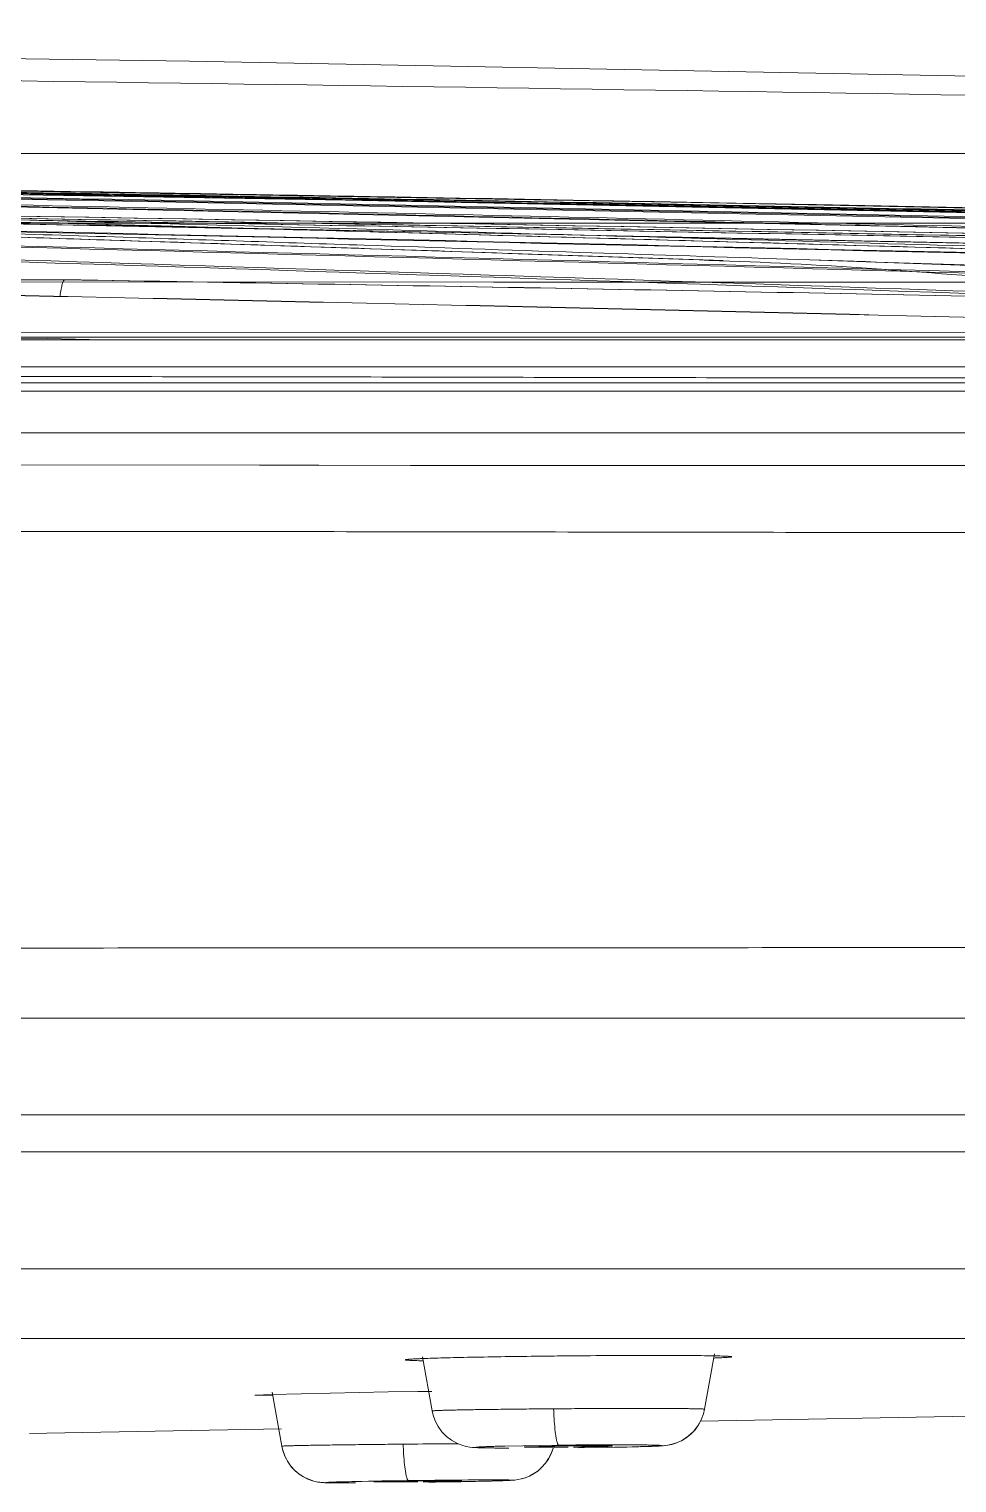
# Model space of a CAD drawing. Header units: millimetres. Extents: x 5438 to 6032, y -2661 to -1821.
# Drawn here: x 5835.335 to 5837.965, y -2151.13 to -2147.007 of the extents above; entities that cross this region are included whole.
import ezdxf

# ---------------------------------------------------------------- set-up
doc = ezdxf.new("R2010")
doc.units = ezdxf.units.MM
doc.header["$LTSCALE"] = 0.1
doc.layers.get('0').update_dxf_attribs({"lineweight": 15})

msp = doc.modelspace()

# ---------------------------------------------------------------- linework, layer by layer
for p, q in [((5839.3941, -2147.7256), (5837.5482, -2147.6615)), ((5835.437, -2147.718), (5829.4681, -2147.718)), ((5839.0746, -2147.7259), (5831.4672, -2147.7228)), ((5834.2202, -2147.7238), (5841.3022, -2147.7265)), ((5824.2352, -2147.8806), (5846.1892, -2147.8806)), ((5824.6937, -2147.8807), (5846.1971, -2147.8807)), ((5831.4979, -2147.8649), (5839.1526, -2147.868)), ((5841.3994, -2147.8686), (5834.2636, -2147.8659)), ((5846.4445, -2147.8886), (5799.3983, -2147.8886)), ((5801.8827, -2147.8887), (5838.0729, -2147.8887)), ((5824.3144, -2147.965), (5846.2035, -2147.965)), ((5837.9502, -2147.9965), (5838.0755, -2147.9965)), ((5846.0012, -2148.0341), (5834.178, -2148.0341)), ((5839.2202, -2148.0106), (5834.1792, -2148.0104)), ((5834.1936, -2148.0104), (5841.4574, -2148.0104)), ((5834.1692, -2148.1525), (5845.8769, -2148.1525)), ((5835.9887, -2148.2439), (5834.4451, -2148.2426)), ((5836.156, -2148.244), (5835.9887, -2148.2439)), ((5836.4162, -2148.2443), (5836.156, -2148.244)), ((5836.4845, -2148.2443), (5836.4162, -2148.2443)), ((5836.7223, -2148.2445), (5836.4845, -2148.2443)), ((5836.8161, -2148.2446), (5836.7223, -2148.2445)), ((5836.8874, -2148.2446), (5836.8161, -2148.2446)), ((5836.9464, -2148.2447), (5836.8874, -2148.2446)), ((5837.2512, -2148.2448), (5836.9464, -2148.2447)), ((5837.3163, -2148.2448), (5837.2512, -2148.2448)), ((5837.8532, -2148.2449), (5837.3163, -2148.2448)), ((5838.0387, -2148.2449), (5837.8532, -2148.2449)), ((5822.9216, -2149.8122), (5840.6246, -2149.8122)), ((5840.4888, -2150.0855), (5825.7152, -2150.0855)), ((5798.778, -2150.1913), (5847.0651, -2150.1913)), ((5841.5333, -2150.522), (5834.8868, -2150.5231)), ((5835.2915, -2150.7203), (5835.3429, -2150.7203)), ((5835.3429, -2150.7203), (5835.3872, -2150.7203)), ((5835.3872, -2150.7203), (5835.4385, -2150.7203)), ((5835.4385, -2150.7203), (5836.4021, -2150.7201)), ((5836.4021, -2150.7201), (5836.7453, -2150.7201)), ((5836.7453, -2150.7201), (5836.8638, -2150.7201)), ((5836.8638, -2150.7201), (5837.2663, -2150.72)), ((5837.2663, -2150.72), (5837.327, -2150.72)), ((5837.327, -2150.72), (5838.7591, -2150.7198)), ((5837.2497, -2150.9206), (5837.2775, -2150.7633)), ((5836.4777, -2150.9255), (5836.4506, -2150.772)), ((5836.0245, -2150.8785), (5835.9753, -2150.8812)), ((5835.9753, -2150.8812), (5836.0249, -2150.8827)), ((5836.3534, -2150.8718), (5836.0245, -2150.8785)), ((5836.0514, -2151.0254), (5836.0245, -2150.8725)), ((5836.4368, -2150.8706), (5836.3534, -2150.8718)), ((5836.4771, -2150.8701), (5836.4368, -2150.8706)), ((5836.4777, -2150.9256), (5836.4777, -2150.9256)), ((5836.8633, -2150.9192), (5836.822, -2150.9194)), ((5837.2381, -2150.9547), (5838.0866, -2150.9391)), ((5835.3857, -2150.989), (5835.3361, -2150.9897)), ((5835.3362, -2150.9897), (5835.3857, -2150.989)), ((5835.3857, -2150.9889), (5836.0507, -2150.9767)), ((5836.0515, -2151.0254), (5836.0541, -2151.037)), ((5836.4369, -2151.0194), (5836.3955, -2151.0198)), ((5836.8363, -2151.0227), (5836.6835, -2151.0252)), ((5836.7406, -2151.0271), (5836.7383, -2151.0275)), ((5836.817, -2151.025), (5836.7406, -2151.0271)), ((5836.8633, -2151.0245), (5836.8488, -2151.0246)), ((5836.8918, -2151.0221), (5837.044, -2151.0217)), ((5837.0451, -2151.0274), (5836.8934, -2151.0299)), ((5836.9095, -2151.0276), (5836.9762, -2151.0261)), ((5836.9762, -2151.0261), (5836.9859, -2151.0255)), ((5836.9859, -2151.0255), (5836.9883, -2151.0252)), ((5837.0681, -2151.0269), (5837.0796, -2151.0266)), ((5837.0723, -2151.0268), (5837.09, -2151.0263)), ((5837.0841, -2151.0265), (5837.0994, -2151.026)), ((5837.0947, -2151.0261), (5837.1077, -2151.0256)), ((5837.1041, -2151.0258), (5837.115, -2151.0253)), ((5837.1122, -2151.0254), (5837.1213, -2151.025)), ((5837.1193, -2151.0251), (5837.1267, -2151.0247)), ((5836.1834, -2151.1293), (5836.1906, -2151.1295)), ((5836.3142, -2151.1267), (5836.3119, -2151.127)), ((5836.3119, -2151.127), (5836.4123, -2151.1269)), ((5836.3903, -2151.1248), (5836.3142, -2151.1267)), ((5836.4369, -2151.1241), (5836.422, -2151.1243)), ((5836.5619, -2151.1237), (5836.4681, -2151.1237)), ((5836.4835, -2151.1259), (5836.55, -2151.1244)), ((5836.55, -2151.1244), (5836.5596, -2151.124)), ((5836.5596, -2151.124), (5836.5619, -2151.1237))]:
    msp.add_line(p, q)
for points in [[(5846.669, -2147.3571), (5843.159, -2147.2566), (5839.5369, -2147.1697), (5835.7899, -2147.0978), (5831.9474, -2147.0431), (5828.0512, -2147.0072)], [(5837.3027, -2147.6638), (5835.1359, -2147.5917), (5833.0511, -2147.5282), (5831.0485, -2147.4746), (5829.128, -2147.4314), (5827.2896, -2147.3992), (5825.5333, -2147.3779)], [(5841.3035, -2147.7265), (5838.4467, -2147.6423), (5835.7092, -2147.5655), (5833.091, -2147.4989), (5830.592, -2147.4448), (5828.2123, -2147.4045), (5825.9519, -2147.3786)], [(5844.2289, -2147.7246), (5840.9701, -2147.6433), (5837.8473, -2147.5679), (5834.8607, -2147.5018), (5832.0101, -2147.4475), (5829.2955, -2147.4067), (5826.717, -2147.3802)], [(5845.2987, -2147.7209), (5841.9618, -2147.6359), (5838.7643, -2147.5606), (5835.706, -2147.4968), (5832.7869, -2147.4454), (5830.0072, -2147.4071), (5827.3668, -2147.3818)], [(5845.7466, -2147.7182), (5842.4456, -2147.6293), (5839.274, -2147.5541), (5836.2318, -2147.4924), (5833.3189, -2147.4437), (5830.5355, -2147.4076), (5827.8816, -2147.3833)], [(5845.8934, -2147.7174), (5842.7401, -2147.6308), (5839.6607, -2147.5569), (5836.6553, -2147.4955), (5833.7239, -2147.4465), (5830.8665, -2147.4094), (5828.0832, -2147.3839)], [(5846.1192, -2147.7161), (5843.1646, -2147.6326), (5840.2137, -2147.5604), (5837.2665, -2147.4996), (5834.3231, -2147.4502), (5831.3836, -2147.412), (5828.4479, -2147.3851)], [(5846.1246, -2147.7161), (5843.1764, -2147.6327), (5840.2312, -2147.5606), (5837.2892, -2147.4998), (5834.3503, -2147.4503), (5831.4147, -2147.4122), (5828.4823, -2147.3853)], [(5846.1355, -2147.716), (5843.3317, -2147.6363), (5840.4731, -2147.5657), (5837.5595, -2147.5046), (5834.5911, -2147.4537), (5831.5678, -2147.4138), (5828.4897, -2147.3853)], [(5836.4778, -2150.9255), (5836.4804, -2150.9373), (5836.4863, -2150.9539), (5836.4947, -2150.9699), (5836.5055, -2150.9846), (5836.5182, -2150.9977), (5836.5323, -2151.0084), (5836.5471, -2151.0168), (5836.5614, -2151.0226), (5836.5742, -2151.0261), (5836.5847, -2151.028), (5836.5918, -2151.0288), (5836.5974, -2151.0293), (5836.6025, -2151.0296), (5836.6075, -2151.0298), (5836.6133, -2151.03), (5836.6197, -2151.0302), (5836.6271, -2151.0303), (5836.6354, -2151.0305), (5836.6447, -2151.0306), (5836.6549, -2151.0307)], [(5837.1255, -2151.0247), (5837.131, -2151.0243), (5837.1371, -2151.0238), (5837.1455, -2151.0226), (5837.1564, -2151.0204), (5837.171, -2151.0158), (5837.1874, -2151.0081), (5837.2036, -2150.9974), (5837.2185, -2150.9836), (5837.2309, -2150.9677), (5837.2404, -2150.9505), (5837.2467, -2150.9335), (5837.2497, -2150.9206)], [(5837.1267, -2151.0247), (5837.1321, -2151.0243), (5837.1382, -2151.0237), (5837.1459, -2151.0226), (5837.1572, -2151.0202), (5837.1704, -2151.0161), (5837.1841, -2151.0099), (5837.1978, -2151.0016), (5837.2109, -2150.9912), (5837.2227, -2150.9787), (5837.2329, -2150.9645), (5837.2381, -2150.9547)], [(5836.0516, -2151.0254), (5836.0548, -2151.0391), (5836.0609, -2151.0556), (5836.0692, -2151.0709), (5836.0794, -2151.0846), (5836.0908, -2151.0965), (5836.1033, -2151.1064), (5836.1165, -2151.1144), (5836.1297, -2151.1204), (5836.1427, -2151.1246), (5836.154, -2151.1271), (5836.1624, -2151.1283), (5836.1687, -2151.1288), (5836.173, -2151.129), (5836.1767, -2151.1292), (5836.1808, -2151.1293)], [(5836.0541, -2151.037), (5836.0598, -2151.0533), (5836.0676, -2151.0684), (5836.0772, -2151.0821), (5836.0881, -2151.094), (5836.1, -2151.104), (5836.1127, -2151.1123), (5836.1256, -2151.1187), (5836.1384, -2151.1234), (5836.15, -2151.1263), (5836.1592, -2151.1279), (5836.1663, -2151.1286), (5836.1711, -2151.1289), (5836.1749, -2151.1291), (5836.179, -2151.1292), (5836.1853, -2151.1294)], [(5836.73, -2151.1184), (5836.7413, -2151.1151), (5836.7533, -2151.1102), (5836.7651, -2151.1039), (5836.7767, -2151.0959), (5836.7877, -2151.0863), (5836.798, -2151.075), (5836.8071, -2151.062), (5836.8147, -2151.0476), (5836.8204, -2151.0319)], [(5836.7304, -2151.1183), (5836.742, -2151.1148), (5836.7543, -2151.1097), (5836.7661, -2151.1032), (5836.7777, -2151.0951), (5836.7887, -2151.0854), (5836.7988, -2151.0739), (5836.8078, -2151.0608), (5836.8151, -2151.0464), (5836.8207, -2151.0307)], [(5836.975, -2151.0289), (5836.9942, -2151.0286), (5837.0122, -2151.0282), (5837.029, -2151.0279), (5837.0447, -2151.0275), (5837.0591, -2151.0272), (5837.0723, -2151.0268)], [(5836.1906, -2151.1295), (5836.1967, -2151.1295), (5836.2036, -2151.1296), (5836.2114, -2151.1296), (5836.2201, -2151.1297), (5836.2295, -2151.1297)], [(5836.5404, -2151.1264), (5836.5589, -2151.1261), (5836.5765, -2151.1258), (5836.5931, -2151.1255), (5836.6085, -2151.1251), (5836.6229, -2151.1248), (5836.6361, -2151.1245), (5836.6481, -2151.1242)], [(5836.6481, -2151.1242), (5836.6589, -2151.1239), (5836.6686, -2151.1236), (5836.6771, -2151.1234)], [(5836.6771, -2151.1234), (5836.6846, -2151.1231), (5836.6911, -2151.1229), (5836.6966, -2151.1226), (5836.7016, -2151.1223), (5836.7063, -2151.122), (5836.7118, -2151.1215), (5836.72, -2151.1204), (5836.7304, -2151.1183)]]:
    msp.add_lwpolyline(points)
for centre, radius, start, end in [((5822.8346, -2919.3999), 771.9628, 88.2712144, 89.5829198), ((5822.8542, -2917.7918), 770.3547, 88.2696343, 89.5819234), ((5813.8556, -3140.3466), 992.816, 88.5888431, 88.8865301), ((5822.7783, -2919.0198), 771.4057, 88.8465343, 89.0597381), ((5822.7865, -2918.6433), 771.0291, 88.8465843, 89.0596112), ((5813.6758, -3147.6522), 1000.1232, 88.5888504, 88.8843634), ((5822.4032, -2726.4231), 578.6838, 88.6986919, 88.94804), ((5837.14, -2180.9361), 30.168, 90.52555, 90.67857), ((5837.8224, -2150.8901), 1.0009, 181.6822, 183.2654), ((5837.3873, -2150.9875), 0.9924, 181.8631, 183.466), ((5836.8545, -2197.1289), 46.1114, 90.37594, 90.51887), ((5836.9344, -2158.7171), 7.6929, 90.63773, 90.87446), ((5837.0301, -2168.6002), 17.5787, 90.45076, 90.63166), ((5836.7865, -2142.8619), 8.1667, 270.35956, 270.53835), ((5836.9397, -2159.1467), 8.1226, 90.32411, 90.53882), ((5836.7921, -2143.3346), 7.6939, 270.63772, 270.87443), ((5836.6421, -2168.5941), 17.4726, 90.76, 91.25583), ((5836.5833, -2162.5063), 11.3831, 90.81159, 90.97129), ((5836.7769, -2177.1745), 26.054, 90.68438, 90.80633), ((5836.2798, -2139.0076), 12.12, 270.62656, 270.7428), ((5836.593, -2163.1556), 12.0325, 90.59461, 90.74321), ((5836.2905, -2139.7439), 11.3836, 270.81158, 270.97129), ((5836.7258, -2172.9496), 21.8288, 90.28298, 90.68264), ((5836.237, -2133.7031), 17.426, 270.75939, 271.25797)]:
    msp.add_arc(centre, radius, start, end)
for points, knots in [([(5799.9338, -2147.3586), (5803.7643, -2147.2626), (5811.4267, -2147.1187), (5822.922, -2147.0467), (5834.4173, -2147.1187), (5842.0796, -2147.2627), (5845.9102, -2147.3586)], [0, 0, 0, 0, 0.25, 0.5, 0.75, 1, 1, 1, 1]), ([(5822.9213, -2147.3619), (5823.4258, -2147.3619), (5824.4341, -2147.3616), (5825.945, -2147.3607), (5827.4523, -2147.3599), (5828.9541, -2147.3593), (5830.4484, -2147.3591), (5832.4171, -2147.3593), (5834.3634, -2147.3597), (5836.276, -2147.36), (5837.6565, -2147.3601), (5838.9816, -2147.3603), (5840.2292, -2147.3606), (5841.372, -2147.3607), (5842.3871, -2147.3607), (5843.2592, -2147.3605), (5843.98, -2147.3604), (5844.4848, -2147.3601), (5844.8163, -2147.3599), (5845.07, -2147.3597), (5845.3294, -2147.3595), (5845.5853, -2147.3591), (5845.7589, -2147.3589), (5845.8748, -2147.3586), (5845.9732, -2147.3584), (5846.0857, -2147.3583), (5846.2086, -2147.358), (5846.3157, -2147.3578), (5846.4074, -2147.3576), (5846.4849, -2147.3575), (5846.5405, -2147.3573), (5846.5781, -2147.3572), (5846.6011, -2147.3572), (5846.6207, -2147.3571), (5846.6369, -2147.3571), (5846.6483, -2147.3571), (5846.6558, -2147.3571), (5846.6601, -2147.3571), (5846.6636, -2147.3571), (5846.6663, -2147.3571), (5846.6681, -2147.3571), (5846.669, -2147.3571), (5846.6694, -2147.3571), (5846.6695, -2147.3571)], [0, 0, 0, 0, 0.063732, 0.127369, 0.190866, 0.254139, 0.317094, 0.379625, 0.502835, 0.562966, 0.621227, 0.677238, 0.730352, 0.778832, 0.821598, 0.85859, 0.888999, 0.912651, 0.922367, 0.930873, 0.9447, 0.955137, 0.963199, 0.966622, 0.969786, 0.975624, 0.980838, 0.985306, 0.989164, 0.992421, 0.995086, 0.996199, 0.997167, 0.997992, 0.998674, 0.999215, 0.999432, 0.999615, 0.999763, 0.999877, 0.999956, 0.999982, 1, 1, 1, 1]), ([(5845.9102, -2147.3586), (5845.8499, -2147.3587), (5845.7137, -2147.3589), (5845.4966, -2147.3593), (5845.2354, -2147.3596), (5844.9405, -2147.3598), (5844.5926, -2147.36), (5844.1767, -2147.3603), (5843.6643, -2147.3605), (5843.0415, -2147.3606), (5842.3167, -2147.3606), (5841.505, -2147.3607), (5840.6189, -2147.3606), (5839.7017, -2147.3605), (5838.7616, -2147.3603), (5837.8523, -2147.3601), (5836.9544, -2147.36), (5836.0263, -2147.3599), (5835.0349, -2147.3598), (5834.0369, -2147.3596), (5833.0825, -2147.3595), (5832.232, -2147.3594), (5831.4345, -2147.3593), (5830.6855, -2147.3592), (5829.9285, -2147.3591), (5829.1933, -2147.359), (5828.4855, -2147.359), (5827.85, -2147.3591), (5827.2577, -2147.3592), (5826.7263, -2147.3594), (5826.2116, -2147.3595), (5825.7213, -2147.3597), (5825.238, -2147.3599), (5824.7695, -2147.3601), (5824.308, -2147.3604), (5823.8499, -2147.3606), (5823.3877, -2147.3608), (5823.077, -2147.3609), (5822.9216, -2147.3609)], [0, 0, 0, 0, 0.007865, 0.01778, 0.028328, 0.041955, 0.056264, 0.073729, 0.096226, 0.123137, 0.154999, 0.190818, 0.229056, 0.270639, 0.310512, 0.35174, 0.389304, 0.427678, 0.472863, 0.518671, 0.557925, 0.597414, 0.62966, 0.661992, 0.695165, 0.728437, 0.757945, 0.787531, 0.811366, 0.835242, 0.856876, 0.878536, 0.899228, 0.919939, 0.939685, 0.959446, 0.979719, 1, 1, 1, 1]), ([(5839.0746, -2147.7259), (5838.9804, -2147.722), (5838.7741, -2147.7267), (5838.4371, -2147.725), (5838.0426, -2147.7127), (5837.6074, -2147.6747), (5837.1499, -2147.6591), (5836.6707, -2147.6423), (5836.1445, -2147.6245), (5835.5422, -2147.6048), (5834.856, -2147.5829), (5834.0831, -2147.5592), (5833.2145, -2147.5326), (5832.243, -2147.5054), (5831.1594, -2147.4769), (5829.9544, -2147.4482), (5828.6149, -2147.4206), (5827.126, -2147.3956), (5826.082, -2147.383), (5825.5329, -2147.3779)], [0, 0, 0, 0, 0.020886, 0.045648, 0.074644, 0.108252, 0.142373, 0.175979, 0.214437, 0.258965, 0.309439, 0.366477, 0.430193, 0.501884, 0.581704, 0.670234, 0.76879, 0.878402, 1, 1, 1, 1]), ([(5839.4066, -2147.726), (5839.3109, -2147.7222), (5839.1036, -2147.7143), (5838.7674, -2147.7024), (5838.38, -2147.689), (5837.9362, -2147.6741), (5837.4351, -2147.6579), (5836.8778, -2147.6399), (5836.2607, -2147.6192), (5835.5613, -2147.5957), (5834.7666, -2147.5715), (5833.861, -2147.5435), (5832.8483, -2147.5146), (5831.7174, -2147.4841), (5830.4623, -2147.4534), (5829.0696, -2147.4237), (5827.525, -2147.3971), (5826.4432, -2147.3838), (5825.8749, -2147.3785)], [0, 0, 0, 0, 0.021231, 0.045963, 0.074553, 0.107144, 0.144367, 0.185681, 0.23072, 0.281188, 0.340774, 0.406927, 0.481984, 0.565314, 0.657643, 0.760226, 0.874042, 1, 1, 1, 1]), ([(5841.3022, -2147.7265), (5840.9598, -2147.7164), (5840.1964, -2147.6936), (5838.9724, -2147.6578), (5837.5754, -2147.6174), (5836.0326, -2147.5744), (5834.3293, -2147.5291), (5832.4654, -2147.4835), (5830.4384, -2147.4401), (5828.2488, -2147.4028), (5826.7353, -2147.3852), (5825.9516, -2147.3786)], [0, 0, 0, 0, 0.066936, 0.149212, 0.239255, 0.339989, 0.450754, 0.572156, 0.704266, 0.846881, 1, 1, 1, 1]), ([(5826.2751, -2147.3792), (5827.0483, -2147.3859), (5828.5432, -2147.4034), (5830.708, -2147.4405), (5832.7168, -2147.4835), (5834.5695, -2147.5288), (5836.2682, -2147.5738), (5837.8116, -2147.6167), (5839.2151, -2147.6572), (5840.4531, -2147.6932), (5841.2291, -2147.7161), (5841.5793, -2147.7265)], [0, 0, 0, 0, 0.151541, 0.292973, 0.424288, 0.545286, 0.656171, 0.757283, 0.847871, 0.931329, 1, 1, 1, 1]), ([(5826.7168, -2147.3802), (5827.4193, -2147.3856), (5828.8244, -2147.3992), (5830.8725, -2147.4269), (5832.8613, -2147.4604), (5834.731, -2147.4972), (5836.5409, -2147.5366), (5838.2321, -2147.576), (5839.8636, -2147.6156), (5841.3775, -2147.6532), (5842.8322, -2147.6897), (5843.7631, -2147.7129), (5844.2284, -2147.7246)], [0, 0, 0, 0, 0.120335, 0.240664, 0.350842, 0.461011, 0.560979, 0.660907, 0.750759, 0.840507, 0.920287, 1, 1, 1, 1]), ([(5844.358, -2147.7243), (5843.893, -2147.7126), (5842.9624, -2147.6893), (5841.5107, -2147.6527), (5840.0022, -2147.615), (5838.3808, -2147.5755), (5836.7022, -2147.5362), (5834.9096, -2147.4971), (5833.0596, -2147.4607), (5831.0954, -2147.4274), (5829.0742, -2147.3999), (5827.6888, -2147.3863), (5826.996, -2147.3808)], [0, 0, 0, 0, 0.08037, 0.160806, 0.250878, 0.341052, 0.440986, 0.540952, 0.650799, 0.760646, 0.880321, 1, 1, 1, 1]), ([(5845.2985, -2147.7209), (5843.5061, -2147.6739), (5839.7215, -2147.5765), (5833.7444, -2147.4508), (5829.5592, -2147.3979), (5827.3667, -2147.3818)], [0, 0, 0, 0, 0.299917, 0.633249, 1, 1, 1, 1]), ([(5827.5932, -2147.3824), (5829.7594, -2147.3986), (5833.8984, -2147.4513), (5839.816, -2147.5761), (5843.5673, -2147.6735), (5845.3462, -2147.7206)], [0, 0, 0, 0, 0.366003, 0.699335, 1, 1, 1, 1]), ([(5827.8815, -2147.3833), (5830.0098, -2147.3987), (5834.1234, -2147.4472), (5840.0784, -2147.5656), (5843.9048, -2147.6659), (5845.7465, -2147.7183)], [0, 0, 0, 0, 0.357344, 0.690675, 1, 1, 1, 1]), ([(5845.7761, -2147.7181), (5843.946, -2147.6656), (5840.1462, -2147.5656), (5834.237, -2147.4477), (5830.1577, -2147.3993), (5828.0484, -2147.3838)], [0, 0, 0, 0, 0.309778, 0.643109, 1, 1, 1, 1]), ([(5845.8933, -2147.7173), (5844.0299, -2147.663), (5840.1876, -2147.5619), (5834.2508, -2147.446), (5830.1775, -2147.399), (5828.0832, -2147.3839)], [0, 0, 0, 0, 0.313961, 0.647293, 1, 1, 1, 1]), ([(5828.2182, -2147.3843), (5830.2967, -2147.3995), (5834.3417, -2147.4465), (5840.2411, -2147.562), (5844.0617, -2147.6629), (5845.9161, -2147.7173)], [0, 0, 0, 0, 0.352257, 0.685588, 1, 1, 1, 1]), ([(5828.4479, -2147.3851), (5830.4064, -2147.3993), (5834.3286, -2147.4427), (5840.2191, -2147.553), (5844.1509, -2147.6567), (5846.1192, -2147.7161)], [0, 0, 0, 0, 0.332426, 0.665759, 1, 1, 1, 1]), ([(5846.1249, -2147.7161), (5844.1605, -2147.6567), (5840.236, -2147.5532), (5834.355, -2147.4429), (5830.4384, -2147.3994), (5828.4823, -2147.3853)], [0, 0, 0, 0, 0.334113, 0.667441, 1, 1, 1, 1]), ([(5839.1391, -2147.7983), (5837.579, -2147.7408), (5834.5144, -2147.6385), (5830.0007, -2147.512), (5827.0468, -2147.4652), (5825.5979, -2147.4504)], [0, 0, 0, 0, 0.345747, 0.679093, 1, 1, 1, 1]), ([(5825.8094, -2147.4509), (5827.2586, -2147.466), (5830.2116, -2147.5133), (5834.7219, -2147.6399), (5837.7829, -2147.7415), (5839.3406, -2147.7985)], [0, 0, 0, 0, 0.321217, 0.65454, 1, 1, 1, 1]), ([(5826.013, -2147.451), (5827.6584, -2147.4669), (5831.0098, -2147.5152), (5836.1262, -2147.6448), (5839.5974, -2147.7439), (5841.363, -2147.7989)], [0, 0, 0, 0, 0.321507, 0.654857, 1, 1, 1, 1]), ([(5841.5168, -2147.7989), (5839.7577, -2147.7443), (5836.2983, -2147.6459), (5831.1973, -2147.5164), (5827.8549, -2147.4678), (5826.2131, -2147.4516)], [0, 0, 0, 0, 0.344905, 0.678229, 1, 1, 1, 1]), ([(5844.2802, -2147.7967), (5842.2693, -2147.7437), (5838.3127, -2147.6478), (5832.4761, -2147.5178), (5828.6499, -2147.4689), (5826.7697, -2147.4523)], [0, 0, 0, 0, 0.344576, 0.677922, 1, 1, 1, 1]), ([(5826.9424, -2147.453), (5828.8075, -2147.4697), (5832.6019, -2147.5188), (5838.3887, -2147.6481), (5842.3105, -2147.7437), (5844.3035, -2147.7964)], [0, 0, 0, 0, 0.32224, 0.655564, 1, 1, 1, 1]), ([(5827.4095, -2147.4538), (5829.3303, -2147.4691), (5833.2437, -2147.5158), (5839.2204, -2147.6378), (5843.2763, -2147.7371), (5845.34, -2147.7928)], [0, 0, 0, 0, 0.321331, 0.654667, 1, 1, 1, 1]), ([(5845.3013, -2147.7926), (5843.2588, -2147.7369), (5839.244, -2147.6377), (5833.3268, -2147.5165), (5829.4519, -2147.4698), (5827.5496, -2147.4544)], [0, 0, 0, 0, 0.345234, 0.678561, 1, 1, 1, 1]), ([(5845.7757, -2147.7906), (5843.7912, -2147.7342), (5839.8223, -2147.6288), (5833.8683, -2147.5193), (5829.8988, -2147.47), (5827.9141, -2147.4556)], [0, 0, 0, 0, 0.333376, 0.666709, 1, 1, 1, 1]), ([(5828.0156, -2147.4565), (5829.9858, -2147.4727), (5833.926, -2147.5191), (5839.8354, -2147.6306), (5843.7742, -2147.7329), (5845.7434, -2147.791)], [0, 0, 0, 0, 0.333361, 0.666693, 1, 1, 1, 1]), ([(5828.1082, -2147.4561), (5830.0871, -2147.4714), (5834.0452, -2147.5167), (5839.9818, -2147.6279), (5843.9392, -2147.7309), (5845.9177, -2147.7896)], [0, 0, 0, 0, 0.333299, 0.666632, 1, 1, 1, 1]), ([(5845.8878, -2147.7896), (5843.9223, -2147.7321), (5839.9908, -2147.6277), (5834.0923, -2147.5179), (5830.1593, -2147.471), (5828.1927, -2147.4567)], [0, 0, 0, 0, 0.33331, 0.666643, 1, 1, 1, 1]), ([(5846.9418, -2147.5546), (5846.9416, -2147.5546), (5846.9413, -2147.5546), (5846.9403, -2147.5546), (5846.9386, -2147.5546), (5846.9359, -2147.5546), (5846.9324, -2147.5546), (5846.928, -2147.5546), (5846.9206, -2147.5546), (5846.9092, -2147.5546), (5846.8929, -2147.5546), (5846.8734, -2147.5546), (5846.8504, -2147.5547), (5846.8128, -2147.5548), (5846.7571, -2147.5549), (5846.6798, -2147.5551), (5846.5881, -2147.5553), (5846.481, -2147.5555), (5846.3582, -2147.5558), (5846.2457, -2147.556), (5846.1473, -2147.5561), (5846.0311, -2147.5564), (5845.8567, -2147.5567), (5845.5989, -2147.557), (5845.337, -2147.5573), (5845.0801, -2147.5575), (5844.7431, -2147.5577), (5844.2283, -2147.5579), (5843.4921, -2147.5581), (5842.6003, -2147.5582), (5841.5621, -2147.5583), (5840.3945, -2147.5581), (5839.1226, -2147.5579), (5837.7755, -2147.5577), (5836.3756, -2147.5575), (5834.4422, -2147.5572), (5832.478, -2147.5569), (5830.4942, -2147.5567), (5828.9909, -2147.5568), (5827.4803, -2147.5574), (5825.9641, -2147.5583), (5824.4439, -2147.5591), (5823.4292, -2147.5594), (5822.9214, -2147.5594)], [0, 0, 0, 0, 0.000018, 0.000044, 0.000122, 0.000234, 0.00038, 0.000561, 0.000776, 0.001311, 0.001985, 0.002801, 0.003758, 0.004858, 0.007491, 0.01071, 0.014522, 0.018937, 0.024088, 0.029858, 0.032987, 0.036376, 0.044374, 0.054763, 0.068576, 0.077093, 0.086843, 0.110664, 0.141389, 0.178788, 0.222043, 0.271058, 0.324611, 0.3809, 0.439303, 0.499452, 0.622372, 0.684611, 0.747218, 0.810128, 0.873273, 0.936586, 1, 1, 1, 1]), ([(5822.9218, -2147.5581), (5823.4317, -2147.5581), (5824.4503, -2147.5579), (5825.9755, -2147.5572), (5827.4946, -2147.5566), (5829.0062, -2147.5563), (5830.5098, -2147.5563), (5832.4974, -2147.5566), (5834.9384, -2147.557), (5837.3345, -2147.5574), (5839.1733, -2147.5576), (5840.4489, -2147.5579), (5841.4503, -2147.558), (5842.1893, -2147.558), (5842.6928, -2147.558), (5843.1591, -2147.5579), (5843.5854, -2147.5579), (5843.9701, -2147.5578), (5844.4013, -2147.5576), (5844.8481, -2147.5574), (5845.2885, -2147.5571), (5845.6208, -2147.5568), (5845.8721, -2147.5564), (5846.0671, -2147.5561), (5846.2267, -2147.5558), (5846.3645, -2147.5555), (5846.5165, -2147.5552), (5846.6697, -2147.5549), (5846.8104, -2147.5546), (5846.8949, -2147.5545), (5846.9325, -2147.5544), (5846.9419, -2147.5544)], [0, 0, 0, 0, 0.063689, 0.12722, 0.190484, 0.253422, 0.316005, 0.378287, 0.501663, 0.620872, 0.677539, 0.731322, 0.780187, 0.802618, 0.82362, 0.843074, 0.860853, 0.87686, 0.891117, 0.91471, 0.932661, 0.94612, 0.956222, 0.964048, 0.970467, 0.976161, 0.981256, 0.989445, 0.995302, 0.998822, 1, 1, 1, 1]), ([(5835.4231, -2147.7642), (5835.4239, -2147.7577), (5835.4252, -2147.7485), (5835.4275, -2147.7372), (5835.4292, -2147.7306), (5835.431, -2147.7252), (5835.433, -2147.721), (5835.4353, -2147.718), (5835.437, -2147.718)], [0, 0, 0, 0, 0.397963, 0.562548, 0.701616, 0.814151, 0.900163, 1, 1, 1, 1]), ([(5829.8368, -2147.9946), (5830.1846, -2147.9945), (5830.7059, -2147.9945), (5831.4001, -2147.9955), (5832.0909, -2147.9968), (5832.7794, -2147.998), (5833.4654, -2147.997), (5834.1453, -2147.9951), (5834.9884, -2147.9922), (5835.9901, -2147.9929), (5836.9761, -2147.9953), (5837.6277, -2147.9963), (5837.9502, -2147.9965)], [0, 0, 0, 0, 0.128622, 0.192739, 0.256702, 0.384029, 0.447329, 0.510347, 0.635438, 0.759056, 0.88076, 1, 1, 1, 1]), ([(5834.178, -2148.0341), (5835.1028, -2148.0341), (5836.7784, -2148.0342), (5839.0601, -2148.0341), (5840.9044, -2148.0341), (5842.3894, -2148.0341), (5843.5715, -2148.0341), (5844.4863, -2148.0341), (5845.1589, -2148.0344), (5845.6361, -2148.034), (5845.8935, -2148.0332), (5846.0014, -2148.0335)], [0, 0, 0, 0, 0.234635, 0.425168, 0.578946, 0.702579, 0.801963, 0.878897, 0.934701, 0.97261, 1, 1, 1, 1]), ([(5829.3367, -2148.4336), (5830.1174, -2148.4323), (5831.6706, -2148.4312), (5833.6051, -2148.4311), (5835.1357, -2148.4315), (5836.0794, -2148.432), (5836.825, -2148.4332), (5837.3747, -2148.4342), (5837.9167, -2148.4346), (5838.2755, -2148.4341), (5838.4534, -2148.4338)], [0, 0, 0, 0, 0.256904, 0.511089, 0.636606, 0.76055, 0.821626, 0.881952, 0.941438, 1, 1, 1, 1]), ([(5822.9214, -2149.6134), (5823.847, -2149.613), (5825.6948, -2149.6127), (5828.4584, -2149.6135), (5831.2005, -2149.613), (5833.4654, -2149.6133), (5835.2518, -2149.613), (5836.5614, -2149.6125), (5837.8398, -2149.6116), (5838.8811, -2149.611), (5839.6901, -2149.6115), (5840.4559, -2149.6124), (5841.361, -2149.6139), (5842.3752, -2149.6137), (5843.0188, -2149.6132), (5843.3229, -2149.613)], [0, 0, 0, 0, 0.136111, 0.271708, 0.406381, 0.539336, 0.604747, 0.669067, 0.731911, 0.792739, 0.82219, 0.850865, 0.905361, 0.95527, 1, 1, 1, 1]), ([(5837.2765, -2150.7694), (5837.2523, -2150.7689), (5837.1954, -2150.7683), (5837.0996, -2150.7681), (5836.9861, -2150.7684), (5836.9052, -2150.769), (5836.8633, -2150.7694)], [0, 0, 0, 0, 0.175702, 0.413328, 0.695148, 1, 1, 1, 1]), ([(5836.4503, -2150.7771), (5836.4465, -2150.7772), (5836.4394, -2150.7775), (5836.4295, -2150.778), (5836.421, -2150.7784), (5836.4141, -2150.7789), (5836.4087, -2150.7793), (5836.4052, -2150.7797), (5836.4031, -2150.78), (5836.4022, -2150.7802), (5836.4016, -2150.7804), (5836.4013, -2150.7806), (5836.4014, -2150.7807)], [0, 0, 0, 0, 0.231334, 0.433303, 0.605312, 0.746773, 0.857108, 0.935802, 0.963253, 0.982845, 0.994759, 1, 1, 1, 1]), ([(5836.4014, -2150.7807), (5836.4014, -2150.7808), (5836.4017, -2150.7809), (5836.4023, -2150.7811), (5836.4034, -2150.7813), (5836.4047, -2150.7815), (5836.4065, -2150.7817), (5836.4097, -2150.7819), (5836.4146, -2150.7822), (5836.4216, -2150.7825), (5836.4301, -2150.7828), (5836.4401, -2150.7831), (5836.4472, -2150.7833), (5836.451, -2150.7833)], [0, 0, 0, 0, 0.006213, 0.019328, 0.039975, 0.068282, 0.104291, 0.148017, 0.258625, 0.399775, 0.570828, 0.771125, 1, 1, 1, 1]), ([(5836.7827, -2150.7703), (5836.7175, -2150.771), (5836.6263, -2150.7724), (5836.5155, -2150.7749), (5836.4699, -2150.7763), (5836.4503, -2150.7771)], [0, 0, 0, 0, 0.588602, 0.822908, 1, 1, 1, 1]), ([(5837.3267, -2150.772), (5837.3267, -2150.7719), (5837.3264, -2150.7717), (5837.3258, -2150.7715), (5837.3248, -2150.7713), (5837.3234, -2150.7712), (5837.3216, -2150.771), (5837.3184, -2150.7707), (5837.3134, -2150.7705), (5837.3063, -2150.7701), (5837.2977, -2150.7699), (5837.2876, -2150.7696), (5837.2803, -2150.7694), (5837.2765, -2150.7694)], [0, 0, 0, 0, 0.005576, 0.018048, 0.038165, 0.06607, 0.101813, 0.145414, 0.256028, 0.39739, 0.568908, 0.76998, 1, 1, 1, 1]), ([(5837.2769, -2150.7755), (5837.2807, -2150.7753), (5837.2879, -2150.775), (5837.298, -2150.7746), (5837.3065, -2150.7741), (5837.3136, -2150.7737), (5837.3185, -2150.7733), (5837.3216, -2150.773), (5837.3234, -2150.7728), (5837.3248, -2150.7726), (5837.3258, -2150.7724), (5837.3264, -2150.7722), (5837.3267, -2150.772), (5837.3267, -2150.772)], [0, 0, 0, 0, 0.230123, 0.431313, 0.602916, 0.744282, 0.854773, 0.898282, 0.933958, 0.961823, 0.981925, 0.994402, 1, 1, 1, 1]), ([(5836.822, -2150.9195), (5836.799, -2150.9196), (5836.7541, -2150.92), (5836.699, -2150.9206), (5836.6573, -2150.9211), (5836.6284, -2150.9215), (5836.6016, -2150.9219), (5836.5769, -2150.9223), (5836.5547, -2150.9227), (5836.535, -2150.9231), (5836.5181, -2150.9235), (5836.5057, -2150.9239), (5836.4973, -2150.9242), (5836.4922, -2150.9244), (5836.4878, -2150.9246), (5836.4843, -2150.9248), (5836.4815, -2150.925), (5836.4796, -2150.9251), (5836.4786, -2150.9253), (5836.4781, -2150.9254), (5836.4778, -2150.9254), (5836.4777, -2150.9255), (5836.4777, -2150.9256)], [0, 0, 0, 0, 0.200363, 0.390788, 0.479862, 0.563812, 0.642005, 0.713808, 0.778602, 0.835883, 0.885215, 0.92616, 0.943352, 0.958294, 0.970969, 0.981364, 0.989464, 0.99526, 0.997291, 0.998747, 0.999632, 1, 1, 1, 1]), ([(5837.2497, -2150.9206), (5837.2497, -2150.9206), (5837.2495, -2150.9205), (5837.2492, -2150.9204), (5837.2486, -2150.9203), (5837.2473, -2150.9202), (5837.2452, -2150.92), (5837.2419, -2150.9199), (5837.2378, -2150.9197), (5837.2327, -2150.9196), (5837.2267, -2150.9194), (5837.2199, -2150.9193), (5837.2122, -2150.9192), (5837.2003, -2150.919), (5837.1834, -2150.9188), (5837.1609, -2150.9187), (5837.1355, -2150.9186), (5837.1075, -2150.9185), (5837.0772, -2150.9184), (5837.0448, -2150.9185), (5836.9983, -2150.9185), (5836.9376, -2150.9187), (5836.8883, -2150.919), (5836.8633, -2150.9192)], [0, 0, 0, 0, 0.000399, 0.00135, 0.002895, 0.00504, 0.01112, 0.019572, 0.030371, 0.043488, 0.058896, 0.076567, 0.096474, 0.118576, 0.169097, 0.227567, 0.293418, 0.366071, 0.444833, 0.528947, 0.617657, 0.805468, 1, 1, 1, 1]), ([(5836.8363, -2151.0227), (5836.8355, -2151.0226), (5836.8344, -2151.0215), (5836.8334, -2151.0196), (5836.832, -2151.0163), (5836.8304, -2151.0105), (5836.8277, -2150.9972), (5836.8252, -2150.9758), (5836.8238, -2150.9573), (5836.8232, -2150.9471)], [0, 0, 0, 0, 0.02943, 0.053031, 0.083841, 0.169096, 0.285948, 0.604285, 1, 1, 1, 1]), ([(5836.3955, -2151.0198), (5836.3724, -2151.02), (5836.3275, -2151.0204), (5836.2724, -2151.0211), (5836.2308, -2151.0216), (5836.2021, -2151.022), (5836.1753, -2151.0224), (5836.1507, -2151.0228), (5836.1285, -2151.0231), (5836.109, -2151.0235), (5836.0922, -2151.0239), (5836.08, -2151.0242), (5836.0716, -2151.0244), (5836.0665, -2151.0246), (5836.0621, -2151.0247), (5836.0585, -2151.0249), (5836.0559, -2151.025), (5836.0543, -2151.0251), (5836.0534, -2151.0252), (5836.0526, -2151.0252), (5836.0521, -2151.0253), (5836.0518, -2151.0253), (5836.0516, -2151.0254), (5836.0516, -2151.0254)], [0, 0, 0, 0, 0.201704, 0.39161, 0.480414, 0.564246, 0.642383, 0.714099, 0.778677, 0.835582, 0.884513, 0.925186, 0.942336, 0.957315, 0.97009, 0.980633, 0.988917, 0.992204, 0.994917, 0.997053, 0.99861, 0.999588, 1, 1, 1, 1]), ([(5836.4103, -2151.1231), (5836.4095, -2151.123), (5836.4084, -2151.1219), (5836.4074, -2151.1201), (5836.4059, -2151.1168), (5836.4043, -2151.111), (5836.4016, -2151.0977), (5836.3989, -2151.0763), (5836.3974, -2151.0578), (5836.3968, -2151.0475)], [0, 0, 0, 0, 0.029099, 0.052432, 0.082983, 0.167844, 0.284529, 0.60325, 1, 1, 1, 1]), ([(5836.6835, -2151.0252), (5836.6772, -2151.0253), (5836.6653, -2151.0256), (5836.6487, -2151.0261), (5836.6344, -2151.0266), (5836.6241, -2151.027), (5836.6171, -2151.0273), (5836.6129, -2151.0275), (5836.6093, -2151.0278), (5836.6068, -2151.028), (5836.6052, -2151.0281), (5836.6042, -2151.0282), (5836.6034, -2151.0283), (5836.6028, -2151.0284), (5836.6023, -2151.0285), (5836.6021, -2151.0286), (5836.6019, -2151.0288), (5836.6021, -2151.0289), (5836.6024, -2151.029), (5836.6031, -2151.0291), (5836.6045, -2151.0293), (5836.6066, -2151.0295), (5836.6095, -2151.0296), (5836.6131, -2151.0298), (5836.6174, -2151.0299), (5836.6224, -2151.0301), (5836.6303, -2151.0303), (5836.6418, -2151.0305), (5836.6574, -2151.0307), (5836.6753, -2151.0308), (5836.6879, -2151.0308), (5836.6946, -2151.0309)], [0, 0, 0, 0, 0.108396, 0.204149, 0.286206, 0.353828, 0.382019, 0.406353, 0.426748, 0.443124, 0.449782, 0.455414, 0.460024, 0.463616, 0.466199, 0.467798, 0.468544, 0.469362, 0.471062, 0.473749, 0.482152, 0.49463, 0.511193, 0.531834, 0.556481, 0.585032, 0.617382, 0.693068, 0.782706, 0.885401, 1, 1, 1, 1]), ([(5836.7383, -2151.0275), (5836.7383, -2151.0276), (5836.7385, -2151.0276), (5836.7388, -2151.0277), (5836.7394, -2151.0278), (5836.7402, -2151.0278), (5836.7412, -2151.0279), (5836.743, -2151.028), (5836.7458, -2151.0281), (5836.7498, -2151.0282), (5836.7546, -2151.0283), (5836.7602, -2151.0284), (5836.7691, -2151.0285), (5836.7819, -2151.0285), (5836.7989, -2151.0286), (5836.8178, -2151.0285), (5836.8309, -2151.0284), (5836.8378, -2151.0284)], [0, 0, 0, 0, 0.001429, 0.005022, 0.010885, 0.019006, 0.029361, 0.041922, 0.073543, 0.113625, 0.161923, 0.218184, 0.282027, 0.430375, 0.60276, 0.794733, 1, 1, 1, 1]), ([(5836.9883, -2151.0252), (5836.9882, -2151.0251), (5836.988, -2151.0251), (5836.9878, -2151.025), (5836.9872, -2151.0249), (5836.9861, -2151.0248), (5836.9841, -2151.0247), (5836.9811, -2151.0246), (5836.9774, -2151.0245), (5836.9728, -2151.0244), (5836.9676, -2151.0243), (5836.9591, -2151.0242), (5836.9471, -2151.0242), (5836.9309, -2151.0241), (5836.9129, -2151.0242), (5836.9003, -2151.0242), (5836.8937, -2151.0242)], [0, 0, 0, 0, 0.001431, 0.004996, 0.01081, 0.018863, 0.041589, 0.07296, 0.112741, 0.160697, 0.216588, 0.280088, 0.427943, 0.600231, 0.792804, 1, 1, 1, 1]), ([(5837.044, -2151.0217), (5837.0557, -2151.0218), (5837.0723, -2151.0219), (5837.0929, -2151.0222), (5837.1049, -2151.0224), (5837.1134, -2151.0227), (5837.1188, -2151.0229), (5837.122, -2151.023), (5837.1244, -2151.0232), (5837.1261, -2151.0234), (5837.1272, -2151.0235), (5837.1276, -2151.0237), (5837.1278, -2151.0238), (5837.1277, -2151.024), (5837.1274, -2151.024), (5837.127, -2151.0241), (5837.1261, -2151.0243), (5837.1246, -2151.0245), (5837.1222, -2151.0247), (5837.1192, -2151.0249), (5837.1138, -2151.0252), (5837.1055, -2151.0256), (5837.0937, -2151.0261), (5837.0795, -2151.0265), (5837.063, -2151.027), (5837.0513, -2151.0273), (5837.0451, -2151.0274)], [0, 0, 0, 0, 0.211948, 0.298299, 0.370419, 0.427574, 0.45031, 0.469031, 0.483663, 0.494198, 0.500664, 0.502406, 0.503261, 0.503993, 0.505557, 0.508098, 0.511644, 0.521778, 0.535987, 0.554261, 0.576531, 0.632727, 0.703908, 0.789399, 0.888445, 1, 1, 1, 1]), ([(5836.26, -2151.1295), (5836.2482, -2151.1296), (5836.2316, -2151.1296), (5836.211, -2151.1296), (5836.199, -2151.1295), (5836.1906, -2151.1294), (5836.1851, -2151.1293), (5836.182, -2151.1292), (5836.1796, -2151.1291), (5836.1779, -2151.129), (5836.1768, -2151.1289), (5836.1764, -2151.1288), (5836.1762, -2151.1287), (5836.1763, -2151.1286), (5836.1766, -2151.1286), (5836.177, -2151.1285), (5836.1779, -2151.1284), (5836.1794, -2151.1282), (5836.1818, -2151.1281), (5836.1849, -2151.1279), (5836.1902, -2151.1277), (5836.1986, -2151.1273), (5836.2104, -2151.1269), (5836.2309, -2151.1263), (5836.2474, -2151.126), (5836.2591, -2151.1257)], [0, 0, 0, 0, 0.211946, 0.29825, 0.370296, 0.42735, 0.450027, 0.468683, 0.48324, 0.493687, 0.500039, 0.501697, 0.502404, 0.503008, 0.504537, 0.50707, 0.510619, 0.520779, 0.535028, 0.553352, 0.575679, 0.632007, 0.703342, 0.789008, 1, 1, 1, 1]), ([(5836.618, -2151.121), (5836.6298, -2151.121), (5836.6464, -2151.121), (5836.667, -2151.121), (5836.679, -2151.1211), (5836.6875, -2151.1212), (5836.693, -2151.1213), (5836.6961, -2151.1214), (5836.6986, -2151.1215), (5836.7003, -2151.1216), (5836.7014, -2151.1217), (5836.7019, -2151.1218), (5836.7021, -2151.1218), (5836.7019, -2151.122), (5836.7017, -2151.122), (5836.7013, -2151.1221), (5836.7004, -2151.1222), (5836.6989, -2151.1223), (5836.6965, -2151.1225), (5836.6935, -2151.1227), (5836.6882, -2151.1229), (5836.6799, -2151.1232), (5836.6681, -2151.1236), (5836.6477, -2151.1242), (5836.6313, -2151.1246), (5836.6196, -2151.1249)], [0, 0, 0, 0, 0.212371, 0.298927, 0.371245, 0.428584, 0.451406, 0.470206, 0.484908, 0.495499, 0.501994, 0.503722, 0.50449, 0.505043, 0.506503, 0.508966, 0.512445, 0.522465, 0.536576, 0.554762, 0.576953, 0.633014, 0.704086, 0.789493, 1, 1, 1, 1])]:
    msp.add_open_spline(points, degree=3, knots=knots)

doc.saveas('drawing.dxf')
